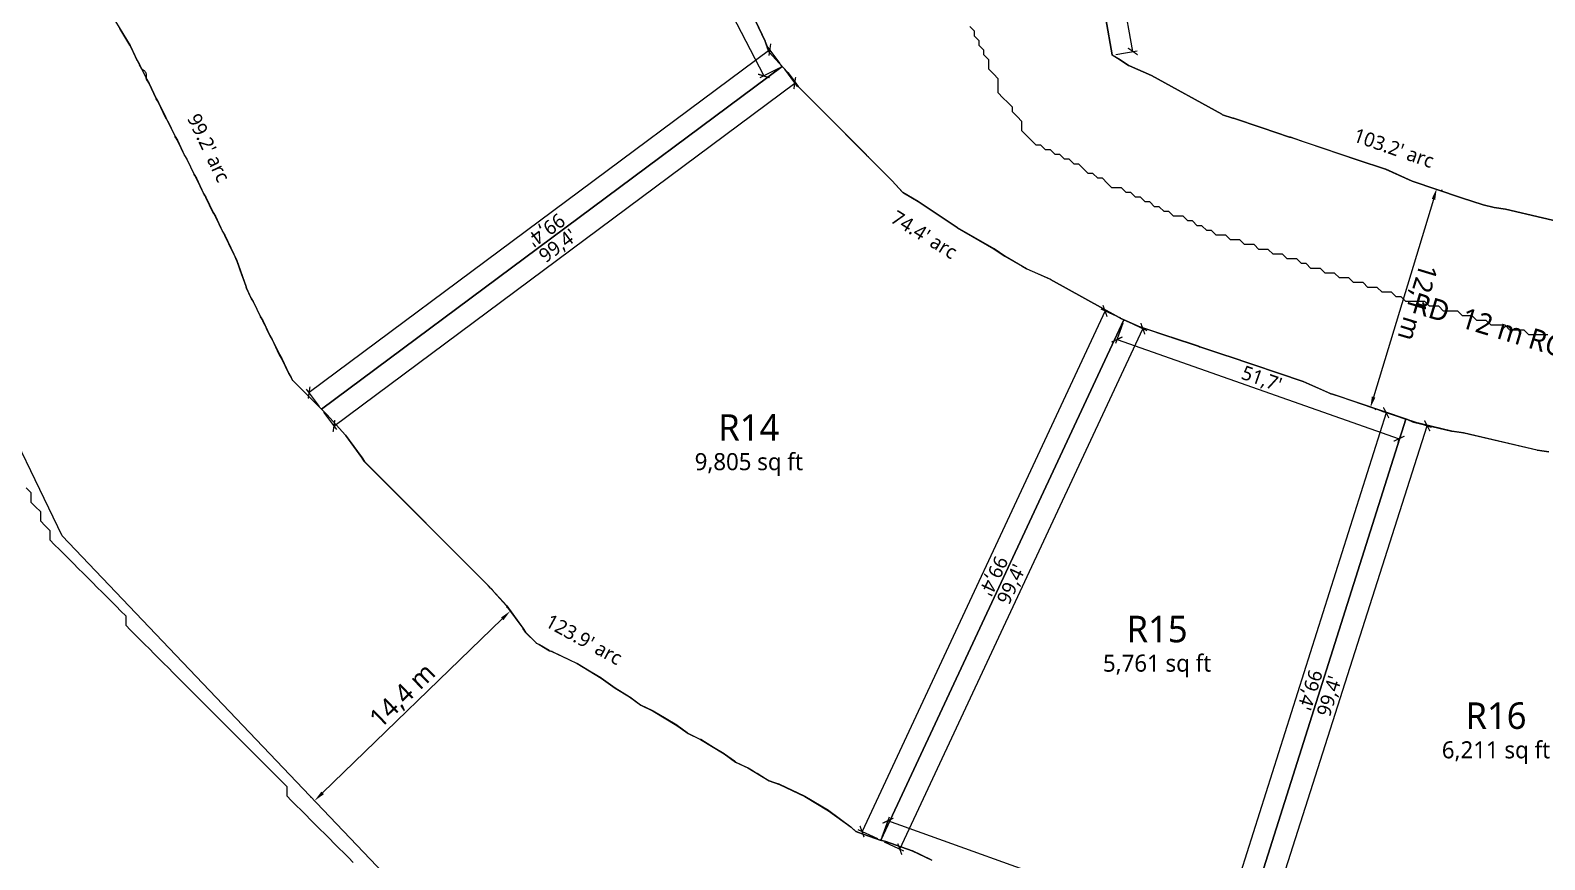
# Model space of a CAD drawing. Header units: metres. Extents: x 77 to 647, y -942 to -10.
# Drawn here: x 132.7 to 212.6, y -226.4 to -182.6 of the extents above; entities that cross this region are included whole.
import ezdxf
from ezdxf.enums import TextEntityAlignment as Align

# ---------------------------------------------------------------- set-up
doc = ezdxf.new("R2010")
doc.units = ezdxf.units.M
for name, color, linetype in [('COLONY_BOUNDARY', 3, 'Continuous'), ('DIM_GARDEN', 82, 'Continuous'), ('DIM_PLOTS', 5, 'Continuous'), ('DIM_PLOTS_ARC', 5, 'Continuous'), ('DIM_ROADS', 4, 'Continuous'), ('PLOT_TEXT', 7, 'Continuous'), ('PLOTS', 1, 'Continuous'), ('RIVERSIDE_GARDEN', 82, 'Continuous'), ('ROAD_CENTRELINE', 9, 'Continuous'), ('ROAD_TEXT', 7, 'Continuous'), ('ROADS', 8, 'Continuous'), ('STREAM', 5, 'Continuous')]:
    doc.layers.add(name, color=color, linetype=linetype)
doc.styles.add('OpenSans', font='OpenSans-Regular.ttf')
doc.dimstyles.new('PLOT_FT', dxfattribs={"dimtxt": 0.75, "dimasz": 0.45, "dimexe": 0.225, "dimexo": 0.1875, "dimgap": 0.15, "dimtad": 1, "dimdec": 1, "dimlfac": 3.28084, "dimtxsty": 'OpenSans', "dimblk": 'ARCHTICK', "dimcen": 2.5, "dimazin": 3, "dimtfac": 1, "dimtmove": 0, "dimatfit": 3})
doc.dimstyles.new('ROAD_M', dxfattribs={"dimtxt": 1, "dimasz": 0.6, "dimexe": 0.3, "dimexo": 0.25, "dimgap": 0.2, "dimtad": 1, "dimdec": 1, "dimtxsty": 'OpenSans', "dimcen": 2.5, "dimazin": 3, "dimtfac": 1, "dimtmove": 0, "dimatfit": 3})

# ---------------------------------------------------------------- blocks, each defined once
blk = doc.blocks.new('_ARCHTICK')
at = {"color": 0, "linetype": 'BYBLOCK', "const_width": 0.15}
blk.add_lwpolyline([(-0.5, -0.5), (0.5, 0.5)], dxfattribs=at)
blk = doc.blocks.new('*D39')
at = {"color": 0}
for p, q in [((167.613, -175.686), (166.602, -176.208)), ((166.802, -176.104), (171.412, -185.038)), ((172.223, -184.62), (171.212, -185.141))]:
    blk.add_line(p, q, dxfattribs=at)
at = {"layer": 'Defpoints'}
for p in [(167.78, -175.6), (166.802, -176.104), (172.389, -184.534)]:
    blk.add_point(p, dxfattribs=at)
at = {"layer": 'DIM_PLOTS', "color": 0, "xscale": 0.44999999999999996, "yscale": 0.44999999999999996}
for p, rotation in [((166.802, -176.104), 117.29079729415942), ((171.412, -185.038), -62.70920270584058)]:
    blk.add_blockref('_ARCHTICK', p, dxfattribs=dict(at, rotation=rotation))
at = {"layer": 'DIM_PLOTS', "color": 0, "insert": (169.574, -180.33), "char_height": 0.75, "attachment_point": 5, "rotation": 297.2908, "style": 'OpenSans'}
blk.add_mtext("33'", dxfattribs=at)
blk = doc.blocks.new('*D40')
at = {"color": 0}
for p, q in [((171.733, -183.651), (147.425, -201.729)), ((172.277, -184.383), (171.598, -183.47)), ((147.969, -202.461), (147.291, -201.548))]:
    blk.add_line(p, q, dxfattribs=at)
at = {"layer": 'Defpoints'}
for p in [(171.733, -183.651), (172.389, -184.534), (148.081, -202.611)]:
    blk.add_point(p, dxfattribs=at)
at = {"layer": 'DIM_PLOTS', "color": 0, "xscale": 0.44999999999999996, "yscale": 0.44999999999999996}
for p, rotation in [((171.733, -183.651), 36.63795753961068), ((147.425, -201.729), -143.36204246038932)]:
    blk.add_blockref('_ARCHTICK', p, dxfattribs=dict(at, rotation=rotation))
at = {"layer": 'DIM_PLOTS', "color": 0, "insert": (159.892, -193.111), "char_height": 0.75, "attachment_point": 5, "rotation": 216.63796, "style": 'OpenSans'}
blk.add_mtext("99,4'", dxfattribs=at)
blk = doc.blocks.new('*D45')
at = {"color": 0}
for p, q in [((190.243, -197.816), (189.212, -197.334)), ((189.416, -197.429), (176.595, -224.872)), ((177.421, -225.258), (176.391, -224.776))]:
    blk.add_line(p, q, dxfattribs=at)
at = {"layer": 'Defpoints'}
for p in [(189.416, -197.429), (190.413, -197.895), (177.591, -225.337)]:
    blk.add_point(p, dxfattribs=at)
at = {"layer": 'DIM_PLOTS', "color": 0, "xscale": 0.44999999999999996, "yscale": 0.44999999999999996}
for p, rotation in [((189.416, -197.429), 64.956960019224), ((176.595, -224.872), -115.043039980776)]:
    blk.add_blockref('_ARCHTICK', p, dxfattribs=dict(at, rotation=rotation))
at = {"layer": 'DIM_PLOTS', "color": 0, "insert": (183.481, -211.373), "char_height": 0.75, "attachment_point": 5, "rotation": 244.95696, "style": 'OpenSans'}
blk.add_mtext("99,4'", dxfattribs=at)
blk = doc.blocks.new('*D46')
at = {"color": 0}
for p, q in [((172.501, -184.684), (173.18, -185.597)), ((148.738, -203.494), (173.046, -185.416)), ((148.193, -202.762), (148.872, -203.675))]:
    blk.add_line(p, q, dxfattribs=at)
at = {"layer": 'Defpoints'}
for p in [(172.389, -184.534), (148.081, -202.611), (148.738, -203.494)]:
    blk.add_point(p, dxfattribs=at)
at = {"layer": 'DIM_PLOTS', "color": 0, "xscale": 0.44999999999999996, "yscale": 0.44999999999999996}
for p, rotation in [((173.046, -185.416), 36.637957539610746), ((148.738, -203.494), 216.63795753961074)]:
    blk.add_blockref('_ARCHTICK', p, dxfattribs=dict(at, rotation=rotation))
at = {"layer": 'DIM_PLOTS', "color": 0, "insert": (160.578, -194.034), "char_height": 0.75, "attachment_point": 5, "rotation": 36.63796, "style": 'OpenSans'}
blk.add_mtext("99,4'", dxfattribs=at)
blk = doc.blocks.new('*D47')
at = {"color": 0}
for p, q in [((190.351, -198.072), (189.974, -199.145)), ((190.049, -198.933), (204.929, -204.162)), ((205.231, -203.301), (204.854, -204.374))]:
    blk.add_line(p, q, dxfattribs=at)
at = {"layer": 'Defpoints'}
for p in [(190.413, -197.895), (190.049, -198.933), (205.293, -203.124)]:
    blk.add_point(p, dxfattribs=at)
at = {"layer": 'DIM_PLOTS', "color": 0, "xscale": 0.44999999999999996, "yscale": 0.44999999999999996}
for p, rotation in [((190.049, -198.933), 160.63749737994564), ((204.929, -204.162), -19.36250262005435)]:
    blk.add_blockref('_ARCHTICK', p, dxfattribs=dict(at, rotation=rotation))
at = {"layer": 'DIM_PLOTS', "color": 0, "insert": (197.663, -201.052), "char_height": 0.75, "attachment_point": 5, "rotation": 340.6375, "style": 'OpenSans'}
blk.add_mtext("51,7'", dxfattribs=at)
blk = doc.blocks.new('*D48')
at = {"color": 0}
for p, q in [((204.245, -202.792), (195.093, -231.671)), ((205.115, -203.067), (204.03, -202.724)), ((195.963, -231.947), (194.878, -231.603))]:
    blk.add_line(p, q, dxfattribs=at)
at = {"layer": 'Defpoints'}
for p in [(204.245, -202.792), (205.293, -203.124), (196.142, -232.004)]:
    blk.add_point(p, dxfattribs=at)
at = {"layer": 'DIM_PLOTS', "color": 0, "xscale": 0.44999999999999996, "yscale": 0.44999999999999996}
for p, rotation in [((204.245, -202.792), 72.41690448030897), ((195.093, -231.671), -107.58309551969103)]:
    blk.add_blockref('_ARCHTICK', p, dxfattribs=dict(at, rotation=rotation))
at = {"layer": 'DIM_PLOTS', "color": 0, "insert": (200.169, -217.39), "char_height": 0.75, "attachment_point": 5, "rotation": 252.4169, "style": 'OpenSans'}
blk.add_mtext("99,4'", dxfattribs=at)
blk = doc.blocks.new('*D49')
at = {"color": 0}
for p, q in [((177.655, -225.161), (178.04, -224.091)), ((196.514, -230.968), (177.964, -224.302)), ((196.205, -231.827), (196.59, -230.757))]:
    blk.add_line(p, q, dxfattribs=at)
at = {"layer": 'Defpoints'}
for p in [(177.592, -225.338), (196.514, -230.968), (196.142, -232.004)]:
    blk.add_point(p, dxfattribs=at)
at = {"layer": 'DIM_PLOTS', "color": 0, "xscale": 0.44999999999999996, "yscale": 0.44999999999999996}
for p, rotation in [((177.964, -224.302), 160.2339669570625), ((196.514, -230.968), 340.23396695706253)]:
    blk.add_blockref('_ARCHTICK', p, dxfattribs=dict(at, rotation=rotation))
at = {"layer": 'DIM_PLOTS', "color": 0, "insert": (187.061, -228.129), "char_height": 0.75, "attachment_point": 5, "rotation": 160.23397, "style": 'OpenSans'}
blk.add_mtext("64,7'", dxfattribs=at)
blk = doc.blocks.new('*D50')
at = {"color": 0}
for p, q in [((190.583, -197.974), (191.614, -198.456)), ((178.588, -225.803), (191.41, -198.361)), ((177.761, -225.417), (178.792, -225.898))]:
    blk.add_line(p, q, dxfattribs=at)
at = {"layer": 'Defpoints'}
for p in [(190.413, -197.895), (177.592, -225.338), (178.588, -225.803)]:
    blk.add_point(p, dxfattribs=at)
at = {"layer": 'DIM_PLOTS', "color": 0, "xscale": 0.44999999999999996, "yscale": 0.44999999999999996}
for p, rotation in [((191.41, -198.361), 64.95694377515855), ((178.588, -225.803), 244.95694377515855)]:
    blk.add_blockref('_ARCHTICK', p, dxfattribs=dict(at, rotation=rotation))
at = {"layer": 'DIM_PLOTS', "color": 0, "insert": (184.523, -211.86), "char_height": 0.75, "attachment_point": 5, "rotation": 64.95694, "style": 'OpenSans'}
blk.add_mtext("99,4'", dxfattribs=at)
blk = doc.blocks.new('*D53')
at = {"color": 0}
for p, q in [((197.189, -232.338), (206.412, -203.483)), ((205.543, -203.205), (206.626, -203.551)), ((196.32, -232.061), (197.404, -232.407))]:
    blk.add_line(p, q, dxfattribs=at)
at = {"layer": 'Defpoints'}
for p in [(205.364, -203.148), (196.142, -232.004), (197.189, -232.338)]:
    blk.add_point(p, dxfattribs=at)
at = {"layer": 'DIM_PLOTS', "color": 0, "xscale": 0.44999999999999996, "yscale": 0.44999999999999996}
for p, rotation in [((206.412, -203.483), 72.2755309132015), ((197.189, -232.338), 252.2755309132015)]:
    blk.add_blockref('_ARCHTICK', p, dxfattribs=dict(at, rotation=rotation))
at = {"layer": 'DIM_PLOTS', "color": 0, "insert": (201.301, -217.751), "char_height": 0.75, "attachment_point": 5, "rotation": 72.27553, "style": 'OpenSans'}
blk.add_mtext("99,4'", dxfattribs=at)
blk = doc.blocks.new('*D133')
at = {"color": 0}
for p, q in [((188.483, -175.394), (189.603, -175.196)), ((190.881, -183.744), (189.382, -175.235)), ((189.983, -183.902), (191.103, -183.705))]:
    blk.add_line(p, q, dxfattribs=at)
at = {"layer": 'Defpoints'}
for p in [(188.298, -175.426), (190.881, -183.744), (189.798, -183.935)]:
    blk.add_point(p, dxfattribs=at)
at = {"layer": 'DIM_PLOTS', "color": 0, "xscale": 0.44999999999999996, "yscale": 0.44999999999999996}
for p, rotation in [((189.382, -175.235), 99.99746887088703), ((190.881, -183.744), 279.997468870887)]:
    blk.add_blockref('_ARCHTICK', p, dxfattribs=dict(at, rotation=rotation))
at = {"layer": 'DIM_PLOTS', "color": 0, "insert": (189.614, -179.581), "char_height": 0.75, "attachment_point": 5, "rotation": 99.99747, "style": 'OpenSans'}
blk.add_mtext("28,3'", dxfattribs=at)
blk = doc.blocks.new('_CLOSEDFILLED')
at = {"color": 0, "linetype": 'BYBLOCK'}
blk.add_solid([(-1, 0.16), (0, 0), (-1, -0.16)], dxfattribs=at)
blk = doc.blocks.new('*D234')
at = {"color": 0}
for p, q in [((206.742, -191.542), (203.585, -201.966)), ((207.155, -191.04), (207.203, -191.054)), ((203.65, -202.612), (203.698, -202.627))]:
    blk.add_line(p, q, dxfattribs=at)
at = {"layer": 'Defpoints'}
for p in [(206.916, -190.967), (206.916, -190.967), (203.411, -202.54)]:
    blk.add_point(p, dxfattribs=at)
at = {"layer": 'DIM_ROADS', "color": 0, "xscale": 0.6, "yscale": 0.6}
for p, rotation in [((206.916, -190.967), 73.15045208110513), ((203.411, -202.54), -106.84954791889487)]:
    blk.add_blockref('_CLOSEDFILLED', p, dxfattribs=dict(at, rotation=rotation))
at = {"layer": 'DIM_ROADS', "color": 0, "insert": (205.833, -196.957), "char_height": 1, "attachment_point": 5, "rotation": 253.15045, "style": 'OpenSans'}
blk.add_mtext('12,1 m', dxfattribs=at)
blk = doc.blocks.new('*D248')
at = {"color": 0}
for p, q in [((157.87, -213.065), (157.835, -213.029)), ((148.141, -222.836), (157.613, -213.662)), ((147.536, -223.074), (147.501, -223.038))]:
    blk.add_line(p, q, dxfattribs=at)
at = {"layer": 'Defpoints'}
for p in [(158.044, -213.245), (147.71, -223.254), (147.71, -223.254)]:
    blk.add_point(p, dxfattribs=at)
at = {"layer": 'DIM_GARDEN', "color": 0, "xscale": 0.6, "yscale": 0.6}
for p, rotation in [((158.044, -213.245), 44.08553225698545), ((147.71, -223.254), 224.08553225698546)]:
    blk.add_blockref('_CLOSEDFILLED', p, dxfattribs=dict(at, rotation=rotation))
at = {"layer": 'DIM_GARDEN', "color": 0, "insert": (152.39, -217.747), "char_height": 1, "attachment_point": 5, "rotation": 44.08553, "style": 'OpenSans'}
blk.add_mtext('14,4 m', dxfattribs=at)

msp = doc.modelspace()

# ---------------------------------------------------------------- linework, layer by layer
at = {"layer": 'COLONY_BOUNDARY'}
msp.add_lwpolyline([(222.88, -259.14), (209.26, -249.96), (194.47, -246.82), (170.8, -238.57), (151.35, -227.07), (134.39, -209.29), (126.82, -193.61), (122.36, -185.17), (118.94, -178.32), (122.83, -156.97), (143.97, -136.46), (164.23, -123.19), (208.6, -107.93), (221.48, -103.71)], dxfattribs=at)
at = {"layer": 'PLOTS'}
for points in [[(214.45, -192.98), (210.541, -192.06), (210.54, -192.06), (210.54, -192.06), (210.539, -192.06), (209.95, -191.98), (209.95, -191.98), (209.95, -191.98), (209.95, -191.98), (209.36, -191.84), (209.36, -191.84), (209.36, -191.84), (209.36, -191.84), (208.22, -191.46), (205.61, -190.58), (205.61, -190.58), (205.61, -190.58), (205.61, -190.58), (204.221, -189.96), (204.22, -189.96), (204.22, -189.96), (204.219, -189.96), (202.72, -189.46), (199.943, -188.521), (199.201, -188.27), (199.2, -188.27), (199.2, -188.27), (199.199, -188.27), (199.15, -188.26), (199.15, -188.26), (199.15, -188.26), (199.15, -188.26), (197.701, -187.77), (197.7, -187.77), (197.7, -187.77), (197.699, -187.77), (197.65, -187.76), (197.65, -187.76), (197.65, -187.76), (197.65, -187.76), (196.201, -187.27), (196.2, -187.27), (196.2, -187.27), (196.199, -187.27), (196.15, -187.26), (196.15, -187.26), (196.15, -187.26), (196.15, -187.26), (195.611, -187.08), (195.61, -187.08), (195.61, -187.08), (195.61, -187.08), (195.59, -187.07), (195.57, -187.06), (195.57, -187.06), (195.57, -187.06), (195.57, -187.06), (191.861, -185.01), (191.86, -185.01), (191.86, -185.01), (191.859, -185.01), (190.71, -184.5), (190.71, -184.5), (190.71, -184.5), (190.71, -184.5), (190.662, -184.481), (190.662, -184.481), (190.661, -184.481), (190.66, -184.48), (190.659, -184.48), (190.659, -184.48), (190.658, -184.48), (190.658, -184.48), (190.65, -184.48), (190.65, -184.48), (190.65, -184.48), (190.65, -184.48), (190.65, -184.48), (190.221, -184.18), (190.22, -184.18), (190.22, -184.18), (190.219, -184.18), (189.799, -183.935), (189.798, -183.935), (189.798, -183.935), (189.798, -183.935), (189.798, -183.935), (189.798, -183.932), (189.798, -183.932), (189.798, -183.932), (189.798, -183.931), (189.798, -183.931), (189.798, -183.931), (189.798, -183.93), (189.798, -183.929), (189.798, -183.929), (189.797, -183.929), (188.507, -176.61)], [(170.181, -180.448), (171.485, -183.199), (171.488, -183.206), (171.491, -183.214), (171.494, -183.222), (171.557, -183.403), (171.563, -183.423), (171.568, -183.436), (171.568, -183.436), (171.569, -183.44), (171.571, -183.446), (171.571, -183.46), (171.571, -183.462), (171.574, -183.491), (171.579, -183.52), (171.587, -183.549), (171.598, -183.576), (171.611, -183.603), (171.623, -183.62), (171.623, -183.62), (171.629, -183.63), (171.637, -183.643), (171.639, -183.647), (171.645, -183.66), (171.648, -183.668), (171.651, -183.675), (171.653, -183.682), (171.66, -183.701), (171.68, -183.76), (171.722, -183.806), (172.389, -184.534), (148.081, -202.611), (148.075, -202.605), (146.577, -201.107), (146.573, -201.103), (146.568, -201.097), (146.559, -201.087), (146.557, -201.083), (146.549, -201.073), (146.547, -201.069), (146.54, -201.058), (146.537, -201.051), (146.534, -201.045), (146.487, -200.944), (146.48, -200.93), (146.472, -200.917), (146.367, -200.741), (146.363, -200.735), (146.358, -200.724), (146.354, -200.718), (145.986, -199.943), (145.98, -199.93), (145.973, -199.918), (145.867, -199.741), (145.863, -199.735), (145.858, -199.724), (145.854, -199.718), (145.486, -198.943), (145.48, -198.93), (145.473, -198.918), (145.367, -198.741), (145.363, -198.735), (145.358, -198.724), (145.354, -198.718), (145.177, -198.346), (145.174, -198.339), (145.171, -198.331), (145.166, -198.316), (145.164, -198.312), (145.161, -198.297), (145.152, -198.269), (145.141, -198.242), (145.128, -198.216), (145.111, -198.192), (145.098, -198.176), (145.096, -198.172), (145.093, -198.167), (145.091, -198.163), (145.01, -197.994), (144.986, -197.943), (144.986, -197.943), (144.98, -197.93), (144.973, -197.918), (144.973, -197.918), (144.897, -197.792), (144.866, -197.739), (144.866, -197.739), (144.862, -197.733), (144.859, -197.727), (144.855, -197.72), (144.486, -196.943), (144.486, -196.943), (144.48, -196.93), (144.473, -196.918), (144.473, -196.918), (144.425, -196.838), (144.395, -196.789), (144.366, -196.74), (144.366, -196.74), (144.362, -196.733), (144.359, -196.727), (144.355, -196.72), (144.124, -196.228), (144.122, -196.225), (144.119, -196.215), (144.118, -196.211), (144.118, -196.211), (144.111, -196.19), (144.102, -196.159), (144.102, -196.159), (144.1, -196.15), (144.097, -196.141), (144.097, -196.141), (143.959, -195.75), (143.88, -195.526), (143.772, -195.22), (143.615, -194.775), (143.615, -194.775), (143.61, -194.76), (143.603, -194.746), (143.603, -194.746), (143.518, -194.566), (143.401, -194.319), (142.986, -193.443), (142.98, -193.43), (142.972, -193.417), (142.866, -193.239), (142.866, -193.239), (142.862, -193.233), (142.859, -193.227), (142.855, -193.22), (142.486, -192.443), (142.486, -192.443), (142.48, -192.43), (142.473, -192.418), (142.473, -192.418), (142.397, -192.292), (142.366, -192.239), (142.366, -192.239), (142.362, -192.233), (142.359, -192.227), (142.355, -192.22), (141.986, -191.443), (141.986, -191.443), (141.98, -191.43), (141.973, -191.418), (141.973, -191.418), (141.897, -191.292), (141.866, -191.239), (141.866, -191.239), (141.862, -191.233), (141.859, -191.227), (141.855, -191.22), (141.486, -190.443), (141.486, -190.443), (141.48, -190.43), (141.473, -190.418), (141.473, -190.418), (141.397, -190.292), (141.366, -190.239), (141.366, -190.239), (141.362, -190.233), (141.359, -190.227), (141.355, -190.22), (140.986, -189.443), (140.986, -189.443), (140.98, -189.43), (140.973, -189.418), (140.973, -189.418), (140.897, -189.292), (140.866, -189.239), (140.866, -189.239), (140.862, -189.233), (140.859, -189.227), (140.855, -189.22), (140.486, -188.443), (140.486, -188.443), (140.48, -188.43), (140.473, -188.418), (140.473, -188.418), (140.397, -188.292), (140.366, -188.239), (140.366, -188.239), (140.362, -188.233), (140.359, -188.227), (140.355, -188.22), (139.986, -187.443), (139.986, -187.443), (139.98, -187.43), (139.973, -187.418), (139.973, -187.418), (139.897, -187.292), (139.866, -187.239), (139.866, -187.239), (139.862, -187.233), (139.859, -187.227), (139.855, -187.22), (139.486, -186.443), (139.486, -186.443), (139.48, -186.43), (139.473, -186.418), (139.473, -186.418), (139.397, -186.292), (139.366, -186.239), (139.366, -186.239), (139.362, -186.233), (139.359, -186.227), (139.355, -186.22), (138.986, -185.443), (138.986, -185.443), (138.98, -185.43), (138.973, -185.418), (138.973, -185.418), (138.897, -185.292), (138.866, -185.239), (138.866, -185.239), (138.862, -185.233), (138.859, -185.227), (138.855, -185.22), (138.85, -185.208), (138.827, -185.16), (138.825, -185.156), (138.823, -185.15), (138.824, -185.145), (138.825, -185.14), (138.839, -185.082), (138.842, -185.068), (138.843, -185.061), (138.847, -185.032), (138.848, -185.003), (138.846, -184.973), (138.842, -184.945), (138.834, -184.916), (138.824, -184.889), (138.812, -184.862), (138.796, -184.837), (138.779, -184.814), (138.759, -184.792), (138.737, -184.773), (138.714, -184.755), (138.688, -184.74), (138.682, -184.737), (138.675, -184.734), (138.666, -184.729), (138.661, -184.726), (138.654, -184.722), (138.649, -184.719), (138.644, -184.715), (138.638, -184.711), (138.633, -184.707), (138.629, -184.703), (138.623, -184.698), (138.619, -184.694), (138.615, -184.69), (138.61, -184.684), (138.606, -184.68), (138.602, -184.675), (138.597, -184.669), (138.594, -184.664), (138.59, -184.659), (138.587, -184.652), (138.583, -184.646), (138.582, -184.643), (138.58, -184.64), (138.578, -184.637), (138.577, -184.633), (138.486, -184.443), (138.486, -184.443), (138.48, -184.43), (138.473, -184.418), (138.473, -184.418), (138.457, -184.392), (138.392, -184.283), (138.368, -184.243), (138.368, -184.243), (138.366, -184.24), (138.364, -184.237), (138.362, -184.234), (138.358, -184.226), (138.357, -184.223), (138.355, -184.22), (138.353, -184.216), (138.065, -183.609), (137.986, -183.443), (137.98, -183.43), (137.972, -183.417), (137.441, -182.537)], [(180.236, -226.359), (179.254, -225.897), (179.24, -225.89), (177.85, -225.4), (177.592, -225.338), (190.413, -197.895), (191.29, -198.28), (191.29, -198.28), (191.32, -198.29), (191.338, -198.29), (191.343, -198.291), (191.344, -198.291), (191.376, -198.3), (191.408, -198.309), (191.41, -198.31), (191.412, -198.311), (191.434, -198.318), (192.833, -198.788), (192.84, -198.79), (192.908, -198.81), (192.91, -198.81), (192.912, -198.811), (192.934, -198.818), (194.333, -199.288), (194.34, -199.29), (194.408, -199.31), (194.41, -199.31), (194.412, -199.311), (194.424, -199.315), (195.833, -199.788), (195.84, -199.79), (195.908, -199.809), (195.91, -199.81), (195.912, -199.811), (199.867, -201.149), (199.87, -201.15), (199.873, -201.152), (201.024, -201.662), (201.262, -201.767), (201.29, -201.78), (201.32, -201.79), (201.338, -201.79), (201.343, -201.791), (201.344, -201.791), (201.381, -201.802), (201.408, -201.809), (201.41, -201.81), (201.412, -201.811), (201.851, -201.959), (201.853, -201.96), (201.853, -201.96), (205.293, -203.124), (196.142, -232.004)], [(196.142, -232.004), (205.293, -203.124), (205.364, -203.148), (205.364, -203.148), (205.376, -203.152), (205.645, -203.269), (205.67, -203.28), (205.696, -203.286), (207.697, -203.757), (207.71, -203.76), (207.723, -203.762), (208.098, -203.816), (208.324, -203.849), (208.336, -203.851), (212.197, -204.757), (212.21, -204.76), (212.223, -204.762), (212.591, -204.815), (212.824, -204.849)]]:
    msp.add_lwpolyline(points, dxfattribs=at)
msp.add_lwpolyline([(172.648, -184.816), (172.66, -184.829), (172.665, -184.835), (172.674, -184.845), (172.679, -184.852), (172.903, -185.155), (173.227, -185.592), (173.24, -185.61), (173.256, -185.626), (176.789, -189.159), (176.794, -189.164), (176.8, -189.171), (176.809, -189.182), (176.812, -189.186), (176.82, -189.198), (176.84, -189.225), (176.862, -189.249), (176.888, -189.27), (176.915, -189.289), (176.923, -189.294), (176.925, -189.296), (176.928, -189.298), (178.188, -190.558), (178.188, -190.558), (178.191, -190.561), (178.192, -190.563), (178.719, -191.145), (178.719, -191.146), (178.75, -191.18), (178.789, -191.203), (179.557, -191.658), (179.558, -191.659), (179.561, -191.661), (179.563, -191.662), (181.622, -193.035), (181.622, -193.035), (181.63, -193.04), (181.638, -193.045), (183.557, -194.158), (183.557, -194.158), (183.562, -194.161), (183.563, -194.162), (184.122, -194.535), (184.122, -194.535), (184.13, -194.54), (184.138, -194.545), (185.049, -195.072), (185.255, -195.191), (185.256, -195.192), (185.27, -195.2), (185.285, -195.207), (186.535, -195.758), (186.537, -195.759), (186.542, -195.761), (186.545, -195.763), (190.165, -197.767), (190.17, -197.77), (190.175, -197.774), (190.188, -197.785), (190.189, -197.785), (190.22, -197.81), (190.256, -197.826), (190.407, -197.892), (190.413, -197.895), (190.41, -197.902), (177.595, -225.331), (177.591, -225.337), (177.584, -225.336), (177.566, -225.331), (177.563, -225.331), (177.557, -225.329), (177.554, -225.328), (176.359, -224.903), (176.359, -224.903), (176.35, -224.9), (176.341, -224.897), (176.335, -224.896), (176.306, -224.887), (176.28, -224.88), (176.273, -224.88), (176.27, -224.879), (176.268, -224.878), (176.265, -224.875), (176.095, -224.719), (176.088, -224.713), (176.033, -224.662), (176.033, -224.662), (176.032, -224.661), (176.02, -224.65), (176.006, -224.64), (174.841, -223.788), (174.83, -223.78), (174.819, -223.773), (173.583, -223.028), (173.57, -223.02), (173.556, -223.014), (172.255, -222.397), (172.24, -222.39), (172.224, -222.385), (171.988, -222.303), (171.697, -222.203), (171.69, -222.2), (171.683, -222.196), (171.512, -222.092), (171.057, -221.815), (170.962, -221.758), (170.848, -221.689), (170.583, -221.528), (170.583, -221.528), (170.57, -221.52), (170.556, -221.513), (169.926, -221.213), (169.92, -221.21), (169.915, -221.206), (169.868, -221.172), (169.341, -220.788), (169.341, -220.788), (169.33, -220.78), (169.319, -220.773), (168.761, -220.437), (168.083, -220.028), (168.07, -220.02), (168.057, -220.014), (167.426, -219.713), (167.42, -219.71), (167.415, -219.706), (167.4, -219.696), (167.368, -219.672), (166.841, -219.288), (166.841, -219.288), (166.83, -219.28), (166.819, -219.273), (166.261, -218.937), (165.583, -218.528), (165.57, -218.52), (165.557, -218.514), (164.926, -218.213), (164.92, -218.21), (164.915, -218.206), (164.341, -217.788), (164.34, -217.788), (164.33, -217.78), (164.319, -217.773), (163.574, -217.323), (163.572, -217.321), (163.568, -217.318), (163.566, -217.317), (162.841, -216.788), (162.841, -216.788), (162.83, -216.78), (162.819, -216.773), (162.225, -216.415), (161.583, -216.028), (161.57, -216.02), (161.556, -216.014), (160.806, -215.658), (160.253, -215.396), (160.24, -215.39), (160.226, -215.385), (160.111, -215.344), (160.099, -215.339), (160.094, -215.336), (159.584, -215.029), (159.584, -215.028), (159.57, -215.02), (159.556, -215.013), (159.429, -214.954), (159.422, -214.95), (159.42, -214.95), (159.418, -214.948), (159.416, -214.946), (158.846, -214.376), (158.841, -214.37), (158.835, -214.362), (158.727, -214.182), (158.727, -214.182), (158.72, -214.17), (158.712, -214.159), (157.859, -212.993), (157.85, -212.98), (157.839, -212.968), (157.157, -212.217), (157.155, -212.214), (157.153, -212.212), (157.152, -212.21), (157.141, -212.187), (157.126, -212.162), (157.108, -212.138), (157.088, -212.117), (157.067, -212.097), (157.043, -212.08), (157.036, -212.075), (157.024, -212.067), (157.02, -212.063), (157.009, -212.053), (157.003, -212.047), (156.998, -212.042), (156.865, -211.895), (156.865, -211.895), (156.86, -211.89), (156.855, -211.885), (155.57, -210.6), (150.361, -205.391), (150.354, -205.384), (150.347, -205.376), (150.336, -205.361), (150.33, -205.353), (150.325, -205.345), (150.227, -205.182), (150.22, -205.17), (150.212, -205.159), (149.497, -204.181), (149.359, -203.993), (149.35, -203.98), (149.339, -203.968), (148.365, -202.895), (148.36, -202.89), (148.355, -202.885), (148.081, -202.611), (172.389, -184.534), (172.648, -184.816)], close=True, dxfattribs=at)
at = {"layer": 'RIVERSIDE_GARDEN'}
for points in [[(222.88, -259.14), (209.26, -249.96), (194.47, -246.82), (194.47, -246.82), (170.8, -238.57), (151.35, -227.07), (134.39, -209.29), (126.82, -193.61), (122.36, -185.17), (118.94, -178.32), (122.83, -156.97), (143.97, -136.46), (164.23, -123.19), (208.6, -107.93), (221.48, -103.71)], [(137.22, -182.17), (137.98, -183.43), (138.36, -184.23), (138.48, -184.43), (138.86, -185.23), (138.98, -185.43), (139.36, -186.23), (139.48, -186.43), (139.86, -187.23), (139.98, -187.43), (140.36, -188.23), (140.48, -188.43), (140.86, -189.23), (140.98, -189.43), (141.36, -190.23), (141.48, -190.43), (141.86, -191.23), (141.98, -191.43), (142.36, -192.23), (142.48, -192.43), (142.86, -193.23), (142.98, -193.43), (143.61, -194.76), (144.1, -196.15), (144.12, -196.22), (144.36, -196.73), (144.48, -196.93), (144.86, -197.73), (144.98, -197.93), (145.36, -198.73), (145.48, -198.93), (145.86, -199.73), (145.98, -199.93), (146.36, -200.73), (146.48, -200.93), (146.55, -201.08), (148.36, -202.89), (149.35, -203.98), (150.22, -205.17), (150.34, -205.37), (156.86, -211.89), (157.85, -212.98), (158.72, -214.17), (158.84, -214.37), (159.42, -214.95), (159.57, -215.02), (160.1, -215.34), (160.24, -215.39), (161.57, -216.02), (162.83, -216.78), (163.57, -217.32), (164.33, -217.78), (164.92, -218.21), (165.57, -218.52), (166.83, -219.28), (167.42, -219.71), (168.07, -220.02), (169.33, -220.78), (169.92, -221.21), (170.57, -221.52), (171.69, -222.2), (172.24, -222.39), (173.57, -223.02), (174.83, -223.78), (176.02, -224.65), (176.27, -224.88), (176.28, -224.88), (176.35, -224.9), (177.56, -225.33), (177.85, -225.4), (179.24, -225.89), (180.28, -226.38)]]:
    msp.add_lwpolyline(points, dxfattribs=at)
at = {"layer": 'ROAD_CENTRELINE'}
msp.add_lwpolyline([(212.78, -198.682), (212.53, -198.682), (212.28, -198.682), (212.03, -198.682), (211.78, -198.682), (211.53, -198.432), (211.28, -198.432), (211.03, -198.432), (210.78, -198.432), (210.53, -198.182), (210.28, -198.182), (210.03, -198.182), (209.78, -198.182), (209.53, -197.932), (209.28, -197.932), (209.03, -197.932), (208.78, -197.682), (208.53, -197.682), (208.28, -197.682), (208.03, -197.432), (207.78, -197.432), (207.53, -197.432), (207.28, -197.432), (207.03, -197.182), (206.78, -197.182), (206.53, -197.182), (206.28, -196.932), (206.03, -196.932), (205.78, -196.932), (205.53, -196.932), (205.28, -196.932), (205.03, -196.682), (204.78, -196.682), (204.53, -196.432), (204.28, -196.432), (204.03, -196.432), (203.78, -196.182), (203.53, -196.182), (203.28, -196.182), (203.03, -195.932), (202.78, -195.932), (202.53, -195.932), (202.28, -195.682), (202.03, -195.682), (201.78, -195.682), (201.53, -195.432), (201.28, -195.432), (201.03, -195.432), (200.78, -195.182), (200.53, -195.182), (200.28, -195.182), (200.03, -194.932), (199.78, -194.932), (199.53, -194.682), (199.28, -194.682), (199.03, -194.682), (198.78, -194.432), (198.53, -194.432), (198.28, -194.432), (198.03, -194.182), (197.78, -194.182), (197.53, -194.182), (197.28, -193.932), (197.03, -193.932), (196.78, -193.932), (196.53, -193.682), (196.28, -193.682), (196.03, -193.682), (195.78, -193.432), (195.53, -193.432), (195.28, -193.432), (195.03, -193.182), (194.78, -193.182), (194.53, -192.932), (194.28, -192.932), (194.03, -192.682), (193.78, -192.682), (193.53, -192.432), (193.28, -192.432), (193.03, -192.432), (192.78, -192.182), (192.53, -192.182), (192.28, -191.932), (192.03, -191.932), (191.78, -191.682), (191.53, -191.682), (191.28, -191.432), (191.03, -191.432), (190.78, -191.182), (190.53, -191.182), (190.28, -190.932), (190.03, -190.932), (189.78, -190.932), (189.53, -190.682), (189.28, -190.432), (189.03, -190.432), (188.78, -190.182), (188.53, -190.182), (188.28, -189.932), (188.03, -189.682), (187.78, -189.682), (187.53, -189.432), (187.28, -189.432), (187.03, -189.182), (186.78, -189.182), (186.53, -188.932), (186.28, -188.932), (186.03, -188.682), (185.78, -188.682), (185.53, -188.432), (185.28, -188.182), (185.03, -187.932), (185.03, -187.682), (185.03, -187.432), (184.78, -187.182), (184.53, -186.932), (184.53, -186.682), (184.28, -186.432), (184.03, -186.182), (183.78, -185.932), (183.78, -185.682), (183.78, -185.432), (183.78, -185.182), (183.53, -184.932), (183.28, -184.682), (183.28, -184.432), (183.28, -184.182), (183.03, -183.932), (183.03, -183.682), (182.78, -183.432), (182.78, -183.182), (182.53, -182.932), (182.53, -182.682), (182.28, -182.432)], dxfattribs=at)
at = {"layer": 'ROADS'}
for points in [[(188.3, -175.42), (189.8, -183.93), (190.22, -184.18), (190.66, -184.48), (190.71, -184.5), (191.86, -185.01), (195.57, -187.06), (195.59, -187.07), (195.61, -187.08), (196.15, -187.26), (196.2, -187.27), (197.65, -187.76), (197.7, -187.77), (199.15, -188.26), (199.2, -188.27), (202.72, -189.46), (204.22, -189.96), (205.61, -190.58), (208.22, -191.46), (209.36, -191.84), (209.95, -191.98), (210.54, -192.06), (214.45, -192.98)], [(212.83, -204.85), (212.21, -204.76), (208.33, -203.85), (207.71, -203.76), (205.67, -203.28), (205.37, -203.15), (201.41, -201.81), (201.34, -201.79), (201.32, -201.79), (201.29, -201.78), (199.87, -201.15), (195.91, -199.81), (195.84, -199.79), (194.41, -199.31), (194.34, -199.29), (192.91, -198.81), (192.84, -198.79), (191.41, -198.31), (191.34, -198.29), (191.32, -198.29), (191.29, -198.28), (190.22, -197.81), (190.17, -197.77), (186.54, -195.76), (185.27, -195.2), (184.13, -194.54), (183.56, -194.16), (181.63, -193.04), (179.56, -191.66), (178.75, -191.18), (178.19, -190.56), (173.24, -185.61), (172.67, -184.84), (171.68, -183.76), (171.49, -183.21), (169.59, -179.2)]]:
    msp.add_lwpolyline(points, dxfattribs=at)
at = {"layer": 'STREAM'}
msp.add_lwpolyline([(132.5, -206.75), (132.75, -207), (132.75, -207.5), (133, -207.75), (133.25, -208), (133.25, -208.5), (133.5, -208.75), (133.75, -209), (133.75, -209.5), (134, -209.75), (134.25, -210), (134.5, -210.25), (134.75, -210.5), (135, -210.75), (135.25, -211), (135.5, -211.25), (135.75, -211.5), (136, -211.75), (136.25, -212), (136.5, -212.25), (136.75, -212.5), (137, -212.75), (137.25, -213), (137.5, -213.25), (137.75, -213.5), (137.75, -214), (138, -214.25), (138.25, -214.5), (138.5, -214.75), (138.75, -215), (139, -215.25), (139.25, -215.5), (139.5, -215.75), (139.75, -216), (140, -216.25), (140.25, -216.5), (140.5, -216.75), (140.75, -217), (141, -217.25), (141.25, -217.5), (141.5, -217.75), (141.75, -218), (142, -218.25), (142.25, -218.5), (142.5, -218.75), (142.75, -219), (143, -219.25), (143.25, -219.5), (143.5, -219.75), (143.75, -220), (144, -220.25), (144.25, -220.5), (144.5, -220.75), (144.75, -221), (145, -221.25), (145.25, -221.5), (145.5, -221.75), (145.75, -222), (146, -222.25), (146.25, -222.5), (146.25, -223), (146.5, -223.25), (146.75, -223.5), (147, -223.75), (147.25, -224), (147.5, -224.25), (147.75, -224.5), (148, -224.75), (148.25, -225), (148.5, -225.25), (148.75, -225.5), (149, -225.75), (149.25, -226), (149.5, -226.25), (149.75, -226.5)], dxfattribs=at)

# ---------------------------------------------------------------- texts
at = {"layer": 'DIM_PLOTS_ARC', "style": 'OpenSans'}
for s, rotation, p in [("99.2' arc", -64.55885, (142.135, -188.821)), ("103.2' arc", -19.095, (204.652, -188.835)), ("74.4' arc", -31.65651, (179.88, -193.404)), ("123.9' arc", -28.64287, (161.926, -214.746))]:
    msp.add_text(s, height=0.75, rotation=rotation, dxfattribs=at).set_placement(p, align=Align.MIDDLE_CENTER)
at = {"layer": 'PLOT_TEXT', "style": 'OpenSans'}
for s, height, p in [('R14', 1.4, (170.624, -203.572)), ('9,805 sq ft', 0.9, (170.624, -205.372)), ('R15', 1.4, (192.163, -214.196)), ('5,761 sq ft', 0.9, (192.163, -215.996)), ('R16', 1.4, (210.042, -218.766)), ('6,211 sq ft', 0.9, (210.042, -220.566))]:
    msp.add_text(s, height=height, dxfattribs=at).set_placement(p, align=Align.MIDDLE_CENTER)
at = {"layer": 'ROAD_TEXT', "style": 'OpenSans'}
msp.add_text('RD  12 m ROW  ~456 m long', height=1.1, rotation=-16.84955, dxfattribs=at).set_placement((214.72, -199.699), align=Align.MIDDLE_CENTER)

# ---------------------------------------------------------------- dimensions: what is measured, and where the dimension line sits
at = {"layer": 'DIM_GARDEN'}
dim = msp.add_linear_dim(base=(147.71, -223.254), p1=(147.71, -223.254), p2=(158.044, -213.245), angle=44.08553, dimstyle='ROAD_M', dxfattribs=at)
dim.commit()
dim.dimension.update_dxf_attribs({"geometry": '*D248', "text_midpoint": (152.39, -217.747)})
at = {"layer": 'DIM_PLOTS'}
for base, p1, p2, angle, picture, middle in [((166.802, -176.104), (167.78, -175.6), (172.389, -184.534), 297.2908, '*D39', (169.574, -180.33)), ((190.881, -183.744), (189.798, -183.935), (188.298, -175.426), 99.99747, '*D133', (189.614, -179.581)), ((171.733, -183.651), (172.389, -184.534), (148.081, -202.611), 216.63796, '*D40', (159.892, -193.111)), ((148.738, -203.494), (148.081, -202.611), (172.389, -184.534), 36.63796, '*D46', (160.578, -194.034)), ((189.416, -197.429), (190.413, -197.895), (177.591, -225.337), 244.95696, '*D45', (183.481, -211.373)), ((178.588, -225.803), (177.592, -225.338), (190.413, -197.895), 64.95694, '*D50', (184.523, -211.86)), ((190.049, -198.933), (190.413, -197.895), (205.293, -203.124), 340.6375, '*D47', (197.663, -201.052)), ((204.245, -202.792), (205.293, -203.124), (196.142, -232.004), 252.4169, '*D48', (200.169, -217.39)), ((197.189, -232.338), (196.142, -232.004), (205.364, -203.148), 72.27553, '*D53', (201.301, -217.751)), ((196.514, -230.968), (196.142, -232.004), (177.592, -225.338), 160.23397, '*D49', (187.061, -228.129))]:
    dim = msp.add_linear_dim(base=base, p1=p1, p2=p2, angle=angle, dimstyle='PLOT_FT', dxfattribs=at)
    dim.commit()
    dim.dimension.update_dxf_attribs({"geometry": picture, "text_midpoint": middle})
at = {"layer": 'DIM_ROADS'}
dim = msp.add_linear_dim(base=(206.916, -190.967), p1=(206.916, -190.967), p2=(203.411, -202.54), angle=253.15045, dimstyle='ROAD_M', dxfattribs=at)
dim.commit()
dim.dimension.update_dxf_attribs({"geometry": '*D234', "text_midpoint": (205.833, -196.957)})

doc.saveas('drawing.dxf')
